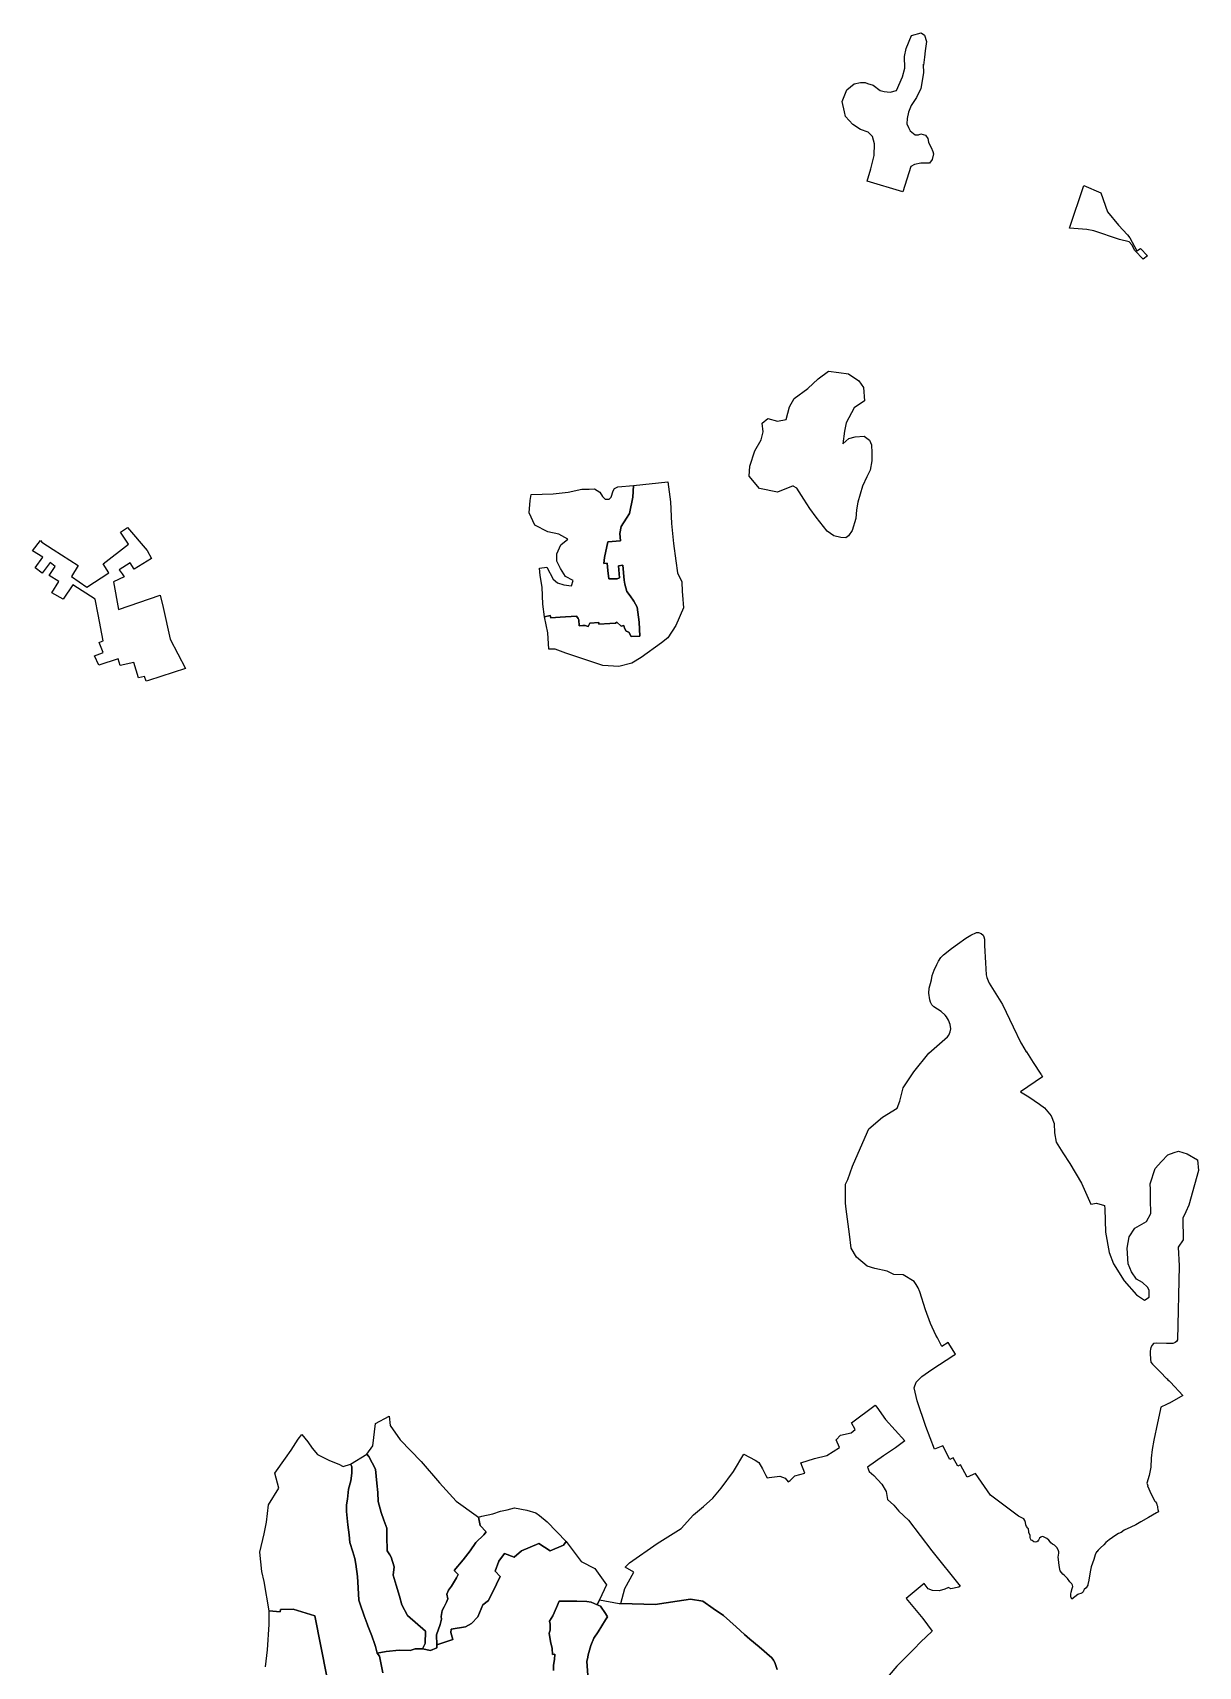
# Model space of a CAD drawing. Header units: inches. Extents: x 280195 to 293923, y 9098893 to 9120289.
# Drawn here: x 286596 to 289079, y 9116811 to 9120289 of the extents above; entities that cross this region are included whole.
import ezdxf

# ---------------------------------------------------------------- set-up
doc = ezdxf.new("R2010")
doc.units = ezdxf.units.IN
doc.header["$MEASUREMENT"] = 0
doc.layers.add('CIS', color=7, linetype='Continuous')

msp = doc.modelspace()

# ---------------------------------------------------------------- linework, layer by layer
at = {"layer": 'CIS'}
for points in [[(288374.0847, 9119973.5144), (288381.5924, 9119999.6948), (288389.0008, 9120028.0053), (288389.4415, 9120052.5846), (288384.9897, 9120068.4972), (288375.9409, 9120077.8635), (288359.4309, 9120083.261), (288343.7384, 9120093.817), (288327.6808, 9120110.566), (288325.4392, 9120120.959), (288320.6959, 9120142.9511), (288330.3796, 9120167.5574), (288346.5721, 9120180.2574), (288359.5897, 9120183.1149), (288369.7497, 9120183.1149), (288374.9431, 9120181.4951), (288386.6752, 9120177.8358), (288401.4436, 9120166.3493), (288410.4427, 9120163.84), (288422.9223, 9120162.958), (288436.5511, 9120166.5015), (288449.1714, 9120195.3481), (288454.177, 9120213.9465), (288453.4376, 9120238.5849), (288457.0755, 9120255.7829), (288468.4841, 9120283.097), (288488.6997, 9120289.3964), (288496.1679, 9120284.358), (288500.2227, 9120270.4621), (288497.4378, 9120250.3854), (288496.1678, 9120237.0505), (288493.7866, 9120219.9053), (288493.4692, 9120221.6516), (288493.9453, 9120203.5539), (288488.5477, 9120170.8515), (288478.7053, 9120151.1664), (288467.7515, 9120134.4977), (288461.719, 9120120.3689), (288459.4965, 9120106.5576), (288458.7028, 9120094.9688), (288462.1814, 9120087.1834), (288465.3703, 9120080.0463), (288476.3241, 9120071.6325), (288482.9916, 9120071.95), (288488.5478, 9120074.1725), (288498.2316, 9120071.4738), (288502.9941, 9120063.695), (288504.5816, 9120056.075), (288507.0264, 9120051.4496), (288510.4554, 9120044.9625), (288513.6585, 9120036.283), (288515.3766, 9120031.6275), (288512.2016, 9120019.0862), (288506.4012, 9120011.4553), (288488.5426, 9120011.2038), (288475.054, 9120008.7674), (288467.1281, 9120004.3606), (288449.7673, 9119950.5574), (288374.0847, 9119973.5144)], [(288804.9973, 9119873.1044), (288835.7552, 9119963.7244), (288871.4759, 9119948.2811), (288886.2926, 9119908.0644), (288909.576, 9119879.754), (288928.3614, 9119858.5872), (288933.7438, 9119852.7683), (288948.7873, 9119825.038), (288956.1357, 9119829.636), (288971.1829, 9119814.2685), (288961.8315, 9119807.1973), (288944.1306, 9119825.8846), (288937.569, 9119837.9497), (288931.854, 9119843.6647), (288911.823, 9119848.9612), (288856.7121, 9119867.1597), (288841.6838, 9119870.5464), (288804.9973, 9119873.1044)], [(288346.3197, 9119490.2586), (288328.963, 9119458.5085), (288325.788, 9119440.5169), (288321.9779, 9119413.6351), (288334.804, 9119425.1169), (288348.6481, 9119428.6635), (288367.7447, 9119430.2762), (288375.8203, 9119423.9734), (288378.5927, 9119421.8096), (288382.9583, 9119411.6231), (288384.0166, 9119394.5574), (288384.1489, 9119377.4918), (288380.0479, 9119357.7803), (288373.4333, 9119343.625), (288364.0997, 9119323.465), (288353.9397, 9119289.3866), (288351.2699, 9119273.3678), (288349.8853, 9119254.7249), (288341.8154, 9119229.5894), (288334.2468, 9119218.1708), (288328.454, 9119213.7144), (288317.8707, 9119214.3758), (288302.9217, 9119218.2123), (288288.5019, 9119227.7373), (288265.3999, 9119257.6107), (288252.1279, 9119275.8399), (288239.0044, 9119295.9482), (288224.3994, 9119319.655), (288216.1444, 9119323.8883), (288216.3562, 9119324.1), (288183.1243, 9119310.9766), (288144.8126, 9119318.8083), (288122.3759, 9119344.8433), (288124.2809, 9119366.2217), (288134.4409, 9119398.6068), (288148.1993, 9119422.1018), (288152.6443, 9119439.6702), (288150.1043, 9119457.8736), (288162.5926, 9119467.8219), (288183.1243, 9119462.3185), (288201.3277, 9119465.7053), (288208.5244, 9119492.5869), (288218.4727, 9119510.5787), (288247.6828, 9119531.7453), (288269.4845, 9119552.2771), (288291.2862, 9119568.3638), (288313.9346, 9119565.6121), (288334.4663, 9119562.8604), (288355.8447, 9119547.832), (288366.2164, 9119533.8621), (288368.5447, 9119505.287), (288346.3197, 9119490.2586)], [(287874.6813, 9119300.0653), (287867.9649, 9119265.1785), (287861.5911, 9119255.3321), (287850.231, 9119237.7828), (287847.0909, 9119222.999), (287848.6401, 9119207.2631), (287821.5833, 9119205.0615), (287818.6729, 9119191.5677), (287815.2333, 9119175.4281), (287814.7091, 9119171.9315), (287812.825, 9119159.3633), (287820.3765, 9119159.6362), (287821.5833, 9119143.9757), (287823.3031, 9119126.1163), (287841.1626, 9119126.3809), (287846.1896, 9119128.6298), (287844.2052, 9119154.2945), (287853.3531, 9119155.7167), (287856.4964, 9119123.5882), (287857.3923, 9119114.6671), (287862.1169, 9119099.0853), (287868.7786, 9119089.9), (287876.6058, 9119079.1077), (287884.2574, 9119065.9654), (287888.4687, 9119033.8292), (287889.7607, 9119004.582), (287871.134, 9119003.5236), (287866.3715, 9119012.8105), (287860.2818, 9119014.712), (287856.9614, 9119021.3321), (287855.4847, 9119026.7852), (287849.9672, 9119025.9074), (287840.6446, 9119033.7414), (287837.4726, 9119031.8605), (287825.4286, 9119031.2255), (287802.1452, 9119029.7439), (287802.1173, 9119033.5826), (287783.3378, 9119032.11), (287779.8261, 9119024.5501), (287773.5096, 9119027.1073), (287767.8986, 9119026.7998), (287760.6438, 9119026.4022), (287759.5987, 9119038.9436), (287758.4345, 9119042.2243), (287754.9023, 9119046.8149), (287720.242, 9119044.8305), (287700.3333, 9119043.0788), (287698.6783, 9119048.2039), (287686.3633, 9119045.1955), (287682.9767, 9119072.7123), (287681.7066, 9119108.2722), (287677.4733, 9119133.6723), (287675.7741, 9119149.1749), (287691.4442, 9119151.3368), (287705.2091, 9119125.3623), (287714.1388, 9119118.0863), (287727.6987, 9119113.7869), (287744.0008, 9119111.4579), (287747.5202, 9119122.9627), (287731.3367, 9119131.3154), (287720.4227, 9119148.1827), (287712.4851, 9119164.0577), (287713.1075, 9119179.6319), (287721.0841, 9119198.4536), (287736.105, 9119210.5075), (287717.055, 9119221.3025), (287693.9834, 9119226.5942), (287665.6199, 9119240.7759), (287653.9782, 9119267.0226), (287655.6716, 9119293.0577), (287658.4232, 9119305.7577), (287705.2017, 9119307.2394), (287737.1634, 9119311.261), (287766.3734, 9119316.9759), (287781.4255, 9119317.6387), (287793.2466, 9119318.1591), (287804.7234, 9119310.9569), (287810.2268, 9119301.4318), (287815.9418, 9119296.1402), (287824.6202, 9119296.3518), (287828.4302, 9119300.5852), (287833.0869, 9119313.9202), (287835.7605, 9119318.5641), (287842.8114, 9119322.5642), (287876.178, 9119324.8534), (287874.6813, 9119300.0653)], [(287966.4925, 9119164.7025), (287970.1306, 9119139.2363), (287979.391, 9119120.054), (287980.1062, 9119099.3136), (287980.3832, 9119091.2805), (287982.3676, 9119064.4913), (287966.1618, 9119027.119), (287949.2921, 9119000.5127), (287935.5255, 9118990.2965), (287892.7065, 9118958.5203), (287872.8803, 9118946.7492), (287844.7816, 9118939.6663), (287811.0528, 9118941.5607), (287732.0051, 9118967.9183), (287709.5791, 9118976.7081), (287695.9032, 9118976.8653), (287693.4395, 9119011.104), (287686.3633, 9119045.1955), (287698.6783, 9119048.2039), (287700.3333, 9119043.0788), (287720.242, 9119044.8305), (287754.9023, 9119046.8149), (287758.4345, 9119042.2243), (287759.5987, 9119038.9436), (287760.6438, 9119026.4022), (287767.8986, 9119026.7998), (287773.5096, 9119027.1073), (287779.8261, 9119024.5501), (287783.3378, 9119032.11), (287802.1173, 9119033.5826), (287802.1452, 9119029.7439), (287825.4286, 9119031.2255), (287837.4726, 9119031.8605), (287840.6446, 9119033.7414), (287849.9672, 9119025.9074), (287855.4847, 9119026.7852), (287856.9614, 9119021.3321), (287860.2818, 9119014.712), (287866.3715, 9119012.8105), (287871.134, 9119003.5236), (287889.7607, 9119004.582), (287888.4687, 9119033.8292), (287884.2574, 9119065.9654), (287876.6058, 9119079.1077), (287868.7786, 9119089.9), (287862.1169, 9119099.0853), (287857.3923, 9119114.6671), (287856.4964, 9119123.5882), (287853.3531, 9119155.7167), (287844.2052, 9119154.2945), (287846.1896, 9119128.6298), (287841.1626, 9119126.3809), (287823.3031, 9119126.1163), (287821.5833, 9119143.9757), (287820.3765, 9119159.6362), (287812.825, 9119159.3633), (287814.7091, 9119171.9315), (287815.2333, 9119175.4281), (287818.6729, 9119191.5677), (287821.5833, 9119205.0615), (287848.6401, 9119207.2631), (287847.0909, 9119222.999), (287850.231, 9119237.7828), (287861.5911, 9119255.3321), (287867.9649, 9119265.1785), (287874.6813, 9119300.0653), (287876.178, 9119324.8534), (287949.6253, 9119332.7133), (287955.2477, 9119290.0491), (287957.2321, 9119244.0777), (287961.5316, 9119201.4135), (287966.4925, 9119164.7025)], [(286849.5583, 9119169.7837), (286812.0834, 9119146.7793), (286804.1595, 9119160.7705), (286780.6776, 9119145.2262), (286786.5404, 9119136.7157), (286790.9303, 9119130.3433), (286768.0099, 9119119.7567), (286779.179, 9119061.1192), (286867.6823, 9119091.2817), (286874.4292, 9119065.4848), (286889.1136, 9118997.619), (286922.0543, 9118935.3095), (286842.9383, 9118910.0291), (286837.7669, 9118908.3766), (286834.1941, 9118918.2705), (286821.4781, 9118915.613), (286811.3341, 9118948.1156), (286782.5768, 9118941.6147), (286778.314, 9118955.7356), (286737.1294, 9118942.5439), (286727.9593, 9118962.6633), (286744.729, 9118969.0656), (286746.4052, 9118969.7056), (286737.6474, 9118990.7401), (286743.9313, 9118993.7166), (286746.1538, 9118994.6823), (286736.025, 9119050.4453), (286729.6438, 9119082.7359), (286681.9444, 9119113.5069), (286661.3069, 9119082.9473), (286637.0974, 9119096.4411), (286652.1353, 9119120.3406), (286631.1878, 9119133.6771), (286644.2852, 9119152.6807), (286633.152, 9119160.8875), (286616.3049, 9119138.3073), (286601.2892, 9119149.7322), (286617.8003, 9119172.2039), (286596.1304, 9119186.2632), (286612.6669, 9119208.0912), (286615.9742, 9119204.1225), (286639.7808, 9119188.9688), (286693.4327, 9119154.8177), (286679.1436, 9119131.362), (286711.8858, 9119108.8723), (286758.5187, 9119138.9687), (286746.2382, 9119157.9569), (286800.5214, 9119200.1538), (286783.5446, 9119225.4257), (286798.229, 9119235.3475), (286840.2978, 9119186.9288), (286849.5583, 9119169.7837)], [(288830.4326, 9117839.649), (288850.1591, 9117794.8264), (288862.3106, 9117796.5218), (288879.3763, 9117791.7593), (288879.9888, 9117785.022), (288881.8678, 9117735.0722), (288889.8053, 9117691.7466), (288898.735, 9117667.6033), (288921.4451, 9117631.4215), (288947.9035, 9117601.7881), (288965.1014, 9117590.5433), (288975.0232, 9117596.4964), (288975.0233, 9117611.71), (288971.1338, 9117617.9332), (288960.5815, 9117627.585), (288948.0137, 9117635.1918), (288936.9233, 9117650.8684), (288929.7795, 9117667.9341), (288928.192, 9117701.2716), (288931.7638, 9117725.0842), (288944.2092, 9117743.5169), (288969.0703, 9117758.0249), (288978.1983, 9117774.6937), (288977.8015, 9117804.8562), (288977.2966, 9117825.806), (288977.0077, 9117837.7969), (288987.7234, 9117870.7376), (289001.3067, 9117885.5195), (289014.7109, 9117900.1064), (289027.6672, 9117904.4252), (289037.3328, 9117907.6471), (289055.5891, 9117901.6939), (289078.031, 9117888.9547), (289079.4777, 9117866.4492), (289071.2094, 9117835.6913), (289058.9724, 9117792.6964), (289052.5087, 9117778.238), (289046.4047, 9117764.5844), (289047.1798, 9117718.6092), (289036.1521, 9117703.3992), (289038.9357, 9117663.3259), (289034.8067, 9117505.7163), (289032.9017, 9117502.6207), (289029.8061, 9117500.0013), (289028.5742, 9117499.529), (289024.8103, 9117498.0861), (289017.1274, 9117498.2496), (289011.8357, 9117498.3622), (288990.7535, 9117498.8108), (288984.086, 9117497.8582), (288980.9903, 9117494.5244), (288978.1328, 9117489.5238), (288977.4398, 9117485.7123), (288976.7042, 9117481.6657), (288977.1618, 9117473.4253), (288977.4398, 9117468.4227), (288977.6566, 9117464.5206), (288978.6091, 9117458.5675), (288981.7047, 9117453.805), (288998.6116, 9117436.66), (289011.8357, 9117423.6332), (289012.7725, 9117422.7105), (289014.566, 9117420.9436), (289017.1274, 9117418.2685), (289019.9288, 9117415.3425), (289046.713, 9117387.368), (289018.1379, 9117371.1754), (289017.1274, 9117370.6809), (289011.8357, 9117368.0915), (288999.8742, 9117362.2382), (288999.1517, 9117358.9078), (288989.7263, 9117315.4621), (288987.5736, 9117305.5402), (288984.656, 9117292.0914), (288981.0808, 9117272.5137), (288978.8766, 9117253.5581), (288977.995, 9117234.6024), (288977.3658, 9117231.4566), (288974.4683, 9117216.9691), (288969.9345, 9117200.4825), (288971.6386, 9117195.7961), (288971.382, 9117194.8719), (288979.1757, 9117177.0734), (288983.6602, 9117167.7354), (288986.4146, 9117163.1446), (288988.4138, 9117160.59), (288990.0435, 9117157.9417), (288991.2677, 9117154.7065), (288992.2296, 9117151.6896), (288992.7979, 9117148.6729), (288993.41, 9117144.6068), (288994.7986, 9117139.8552), (288990.5122, 9117137.6327), (288973.2084, 9117127.7902), (288956.6984, 9117118.4239), (288946.3796, 9117111.9151), (288935.3154, 9117106.924), (288921.2804, 9117100.5927), (288915.2862, 9117095.5976), (288909.0979, 9117093.6701), (288901.4261, 9117088.7672), (288896.3944, 9117085.2741), (288889.1949, 9117080.2762), (288882.675, 9117074.6155), (288877.823, 9117069.6118), (288870.8338, 9117062.6475), (288865.939, 9117058.2819), (288862.8962, 9117054.3131), (288862.835, 9117054.1855), (288859.7212, 9117047.6985), (288856.5462, 9117038.3058), (288851.3869, 9117022.6954), (288849.7993, 9117015.6839), (288848.4764, 9117007.2172), (288846.3597, 9116993.8557), (288844.2108, 9116984.829), (288843.91, 9116983.5657), (288840.7927, 9116977.4467), (288836.4258, 9116974.1153), (288835.1546, 9116971.5998), (288834.3846, 9116969.4298), (288832.0538, 9116967.4057), (288828.9869, 9116965.5656), (288824.4479, 9116964.2775), (288822.7448, 9116963.6783), (288809.9951, 9116953.9517), (288808.2489, 9116957.1267), (288808.1123, 9116958.6968), (288807.6138, 9116964.4292), (288808.2488, 9116968.2393), (288810.9476, 9116976.1767), (288812.0589, 9116980.7805), (288811.7413, 9116983.4792), (288809.9951, 9116986.178), (288805.3913, 9116990.623), (288800.9463, 9116997.4492), (288797.7713, 9117000.4655), (288793.4851, 9117004.4343), (288790.4688, 9117006.498), (288785.0713, 9117014.118), (288784.3976, 9117017.3511), (288782.8488, 9117025.5481), (288781.7375, 9117037.7718), (288780.9438, 9117043.0106), (288781.2613, 9117047.1381), (288782.5313, 9117051.4244), (288782.3726, 9117053.1706), (288782.068, 9117054.1855), (288781.42, 9117056.3456), (288778.4038, 9117062.8544), (288776.4988, 9117065.2356), (288772.6888, 9117068.5695), (288768.5613, 9117070.7919), (288765.3863, 9117073.3319), (288763.64, 9117076.0307), (288760.9413, 9117079.2057), (288756.8137, 9117083.0157), (288752.4224, 9117085.2741), (288751.2575, 9117085.8732), (288748.2412, 9117086.8257), (288745.4923, 9117086.1131), (288743.955, 9117085.7144), (288741.4151, 9117083.1743), (288738.875, 9117079.0469), (288737.4197, 9117076.8773), (288735.0914, 9117075.5015), (288732.0223, 9117075.184), (288728.7414, 9117075.9248), (288725.7781, 9117078.2532), (288723.3439, 9117079.5232), (288721.9681, 9117082.0632), (288721.333, 9117085.2382), (288720.9097, 9117089.2598), (288718.7137, 9117095.7157), (288718.0522, 9117098.679), (288717.9464, 9117101.9599), (288717.523, 9117103.3357), (288716.414, 9117104.8354), (288713.1574, 9117108.5745), (288712.2049, 9117111.5906), (288711.5699, 9117116.9882), (288709.8237, 9117121.2745), (288707.6011, 9117124.4494), (288704.9024, 9117126.3545), (288700.9336, 9117127.9421), (288696.4886, 9117130.482), (288676.1686, 9117144.9283), (288636.9655, 9117174.9834), (288604.5868, 9117221.1558), (288587.2209, 9117213.12), (288572.7044, 9117239.5444), (288566.7513, 9117236.7662), (288557.2378, 9117254.3287), (288550.2743, 9117250.7821), (288535.1864, 9117280.1844), (288517.4064, 9117272.9878), (288498.6377, 9117321.0209), (288480.4477, 9117375.9221), (288474.1637, 9117403.3726), (288478.1325, 9117415.9404), (288490.3695, 9117427.8466), (288511.8669, 9117442.3988), (288558.5296, 9117473.4294), (288562.1908, 9117475.5908), (288546.3889, 9117499.8717), (288532.9807, 9117491.9421), (288523.636, 9117510.054), (288520.461, 9117515.769), (288508.9068, 9117540.624), (288498.2359, 9117569.7441), (288486.4884, 9117607.8442), (288482.6784, 9117616.7341), (288478.5509, 9117623.7194), (288474.1059, 9117629.7518), (288450.8389, 9117643.911), (288431.1093, 9117644.9642), (288416.4249, 9117652.1079), (288390.2311, 9117658.0611), (288373.9592, 9117662.4267), (288350.9404, 9117681.8736), (288339.8279, 9117700.9237), (288336.256, 9117730.6893), (288329.3256, 9117783.7396), (288327.7229, 9117796.6221), (288327.9835, 9117837.4), (288332.746, 9117847.4542), (288342.8002, 9117875.5001), (288359.7336, 9117914.6585), (288377.7253, 9117955.4044), (288406.3003, 9117980.2753), (288437.5212, 9117999.3254), (288443.8712, 9118014.1421), (288450.7504, 9118042.1879), (288473.5046, 9118076.5839), (288505.2547, 9118116.2713), (288545.2206, 9118150.8184), (288547.9088, 9118154.4789), (288550.7663, 9118161.7814), (288552.1422, 9118168.3431), (288550.9781, 9118177.0215), (288547.2738, 9118186.864), (288542.6172, 9118193.849), (288540.2888, 9118197.4473), (288531.7163, 9118205.1732), (288516.2646, 9118214.91), (288511.9254, 9118219.1432), (288508.7504, 9118224.8582), (288507.6921, 9118229.6207), (288505.5754, 9118244.3316), (288506.2104, 9118254.7033), (288508.7504, 9118264.8633), (288510.8671, 9118272.4833), (288512.7721, 9118281.4792), (288517.0054, 9118292.8034), (288522.7205, 9118304.9742), (288526.213, 9118312.2768), (288530.8696, 9118319.8967), (288536.5847, 9118325.6118), (288553.4122, 9118338.9468), (288566.5355, 9118348.366), (288584.3156, 9118361.3835), (288594.7931, 9118367.7335), (288606.5406, 9118373.131), (288611.409, 9118373.3427), (288617.124, 9118370.9085), (288620.9341, 9118367.416), (288622.6273, 9118363.9235), (288623.5799, 9118359.0552), (288624.2148, 9118345.6143), (288626.1198, 9118308.5726), (288627.3898, 9118282.7492), (288628.554, 9118277.2458), (288632.8932, 9118266.8741), (288633.9515, 9118265.075), (288662.3149, 9118219.884), (288685.1749, 9118172.4706), (288701.5001, 9118138.3179), (288702.4258, 9118136.3814), (288713.0226, 9118119.1357), (288713.2208, 9118118.813), (288727.4025, 9118096.6939), (288743.9446, 9118071.45), (288744.3384, 9118070.849), (288747.7225, 9118065.6846), (288700.7866, 9118034.1181), (288718.0542, 9118023.5482), (288741.1356, 9118007.9905), (288752.0497, 9117999.7222), (288765.6096, 9117983.1857), (288772.5549, 9117966.6493), (288772.8857, 9117946.8055), (288776.5237, 9117926.6309), (288791.0758, 9117903.8106), (288805.9586, 9117881.6517), (288830.4326, 9117839.649)], [(287457.1983, 9116850.1454), (287443.4399, 9116844.007), (287426.6445, 9116848.1793), (287432.2007, 9116859.0272), (287433.0046, 9116885.3826), (287394.8944, 9116919.0878), (287382.7235, 9116941.842), (287377.6964, 9116960.0983), (287370.2881, 9116983.3817), (287364.4672, 9117004.813), (287366.0547, 9117022.8047), (287359.9693, 9117043.1776), (287356.8246, 9117048.0376), (287351.2381, 9117056.6714), (287350.4443, 9117087.8923), (287350.4443, 9117104.5611), (287344.3589, 9117121.4944), (287338.2734, 9117137.8986), (287331.9234, 9117161.4466), (287331.1297, 9117180.4966), (287329.2776, 9117200.605), (287326.6318, 9117230.7676), (287312.3442, 9117257.226), (287307.8463, 9117262.253), (287320.9773, 9117280.0909), (287326.2688, 9117327.7159), (287355.3731, 9117343.591), (287358.0189, 9117323.0857), (287379.1856, 9117292.6586), (287423.5034, 9117247.0179), (287462.5295, 9117201.3772), (287498.2483, 9117162.3511), (287540.9316, 9117131.6296), (287546.1424, 9117127.8791), (287549.4762, 9117110.5753), (287562.4937, 9117096.7641), (287557.0962, 9117090.2552), (287540.1099, 9117074.3802), (287527.8861, 9117056.4414), (287513.1224, 9117037.5501), (287494.0723, 9117014.8488), (287502.4861, 9117005.8001), (287499.0729, 9116999.2913), (287488.2779, 9116981.035), (287481.9279, 9116972.78), (287478.7529, 9116964.0487), (287480.4992, 9116954.0475), (287477.8004, 9116947.2212), (287472.9598, 9116937.6248), (287468.7517, 9116929.2824), (287466.6879, 9116916.5824), (287467.1642, 9116911.0261), (287464.3067, 9116899.7549), (287456.6866, 9116877.8473), (287457.3349, 9116856.1779), (287457.1983, 9116850.1454)], [(287411.034, 9116848.1793), (287400.4507, 9116843.946), (287376.9027, 9116845.2689), (287349.386, 9116842.0939), (287330.1375, 9116838.5693), (287326.5392, 9116852.9628), (287324.953, 9116857.3337), (287318.3958, 9116875.4022), (287317.0141, 9116879.2095), (287310.3483, 9116896.985), (287308.7591, 9116901.2229), (287302.5257, 9116918.2234), (287301.7741, 9116920.2729), (287294.6602, 9116940.7776), (287294.6554, 9116940.7915), (287290.979, 9116951.388), (287289.5943, 9116978.0637), (287288.3729, 9117001.5927), (287284.4959, 9117028.0477), (287282.7505, 9117039.9574), (287278.2552, 9117054.5677), (287272.1672, 9117074.3533), (287270.3241, 9117090.3098), (287267.8597, 9117111.645), (287264.5868, 9117139.9799), (287265.0631, 9117154.5851), (287267.1268, 9117166.8088), (287268.8731, 9117187.6051), (287273.7944, 9117205.8614), (287276.3344, 9117221.5777), (287275.8581, 9117236.1827), (287273.3181, 9117241.2627), (287307.8463, 9117262.253), (287312.3442, 9117257.226), (287326.6318, 9117230.7676), (287329.2776, 9117200.605), (287331.1297, 9117180.4966), (287331.9234, 9117161.4466), (287338.2734, 9117137.8986), (287344.3589, 9117121.4944), (287350.4443, 9117104.5611), (287350.4443, 9117087.8923), (287351.2381, 9117056.6714), (287356.8246, 9117048.0376), (287359.9693, 9117043.1776), (287366.0547, 9117022.8047), (287364.4672, 9117004.813), (287370.2881, 9116983.3817), (287377.6964, 9116960.0983), (287382.7235, 9116941.842), (287394.8944, 9116919.0878), (287433.0046, 9116885.3826), (287432.2007, 9116859.0272), (287426.6445, 9116848.1793), (287411.034, 9116848.1793)], [(287732.5418, 9117076.735), (287727.2501, 9117068.5329), (287698.9396, 9117056.362), (287674.3333, 9117071.9725), (287637.5562, 9117056.362), (287621.6811, 9117042.8683), (287601.5729, 9117051.0704), (287589.4019, 9117034.4016), (287581.4644, 9117012.9702), (287592.3123, 9117002.1224), (287584.1102, 9116985.4536), (287567.2827, 9116951.1106), (287555.3764, 9116941.321), (287551.9274, 9116932.9568), (287544.7931, 9116915.6564), (287531.0347, 9116901.898), (287518.0701, 9116894.7541), (287487.9075, 9116889.9918), (287486.8492, 9116882.3188), (287491.0825, 9116867.5021), (287457.3349, 9116856.1779), (287456.6866, 9116877.8473), (287464.3067, 9116899.7549), (287467.1642, 9116911.0261), (287466.6879, 9116916.5824), (287468.7517, 9116929.2824), (287472.9598, 9116937.6248), (287477.8004, 9116947.2212), (287480.4992, 9116954.0475), (287478.7529, 9116964.0487), (287481.9279, 9116972.78), (287488.2779, 9116981.035), (287499.0729, 9116999.2913), (287502.4861, 9117005.8001), (287494.0723, 9117014.8488), (287513.1224, 9117037.5501), (287527.8861, 9117056.4414), (287540.1099, 9117074.3802), (287557.0962, 9117090.2552), (287562.4937, 9117096.7641), (287549.4762, 9117110.5753), (287546.1424, 9117127.8791), (287553.1274, 9117130.1016), (287576.6225, 9117135.0228), (287592.9738, 9117141.0552), (287606.7851, 9117143.7541), (287622.3426, 9117148.358), (287648.695, 9117143.2778), (287668.3802, 9117137.5628), (287676.0002, 9117132.0066), (287692.1927, 9117118.5128), (287732.5418, 9117076.735)]]:
    msp.add_lwpolyline(points, close=True, dxfattribs=at)
for points in [[(288182.1617, 9116803.4906), (288177.2933, 9116818.7307), (288174.1501, 9116823.5976), (288170.7317, 9116828.8907), (288143.6383, 9116851.7507), (288124.1649, 9116868.4724), (288112.8683, 9116878.7047), (288094.9548, 9116894.9308), (288068.0731, 9116918.8492), (288046.085, 9116933.999), (288023.8347, 9116949.3293), (287997.588, 9116953.351), (287969.2246, 9116949.3293), (287922.0228, 9116942.3443), (287849.2084, 9116944.138), (287857.899, 9116976.1351), (287876.5131, 9117010.8075), (287858.3228, 9117021.7216), (287867.914, 9117031.3128), (287926.4531, 9117071.9926), (287977.3856, 9117104.4042), (288004.1747, 9117132.8468), (288025.1654, 9117151.1291), (288045.1852, 9117168.5657), (288063.0446, 9117190.0631), (288089.3927, 9117225.2307), (288111.3013, 9117262.5335), (288135.225, 9117249.2559), (288143.1625, 9117244.758), (288150.8355, 9117230.9996), (288157.9792, 9117217.2412), (288160.8853, 9117211.6933), (288164.8937, 9117212.7543), (288187.9125, 9117215.5326), (288199.025, 9117211.5637), (288205.7719, 9117203.6262), (288210.1375, 9117206.4042), (288220.0594, 9117216.3262), (288240.8955, 9117222.1471), (288232.9579, 9117243.9752), (288261.4006, 9117253.2358), (288287.859, 9117259.1888), (288314.9789, 9117276.3868), (288307.7028, 9117292.9233), (288316.9631, 9117302.8451), (288340.1143, 9117308.1368), (288348.7133, 9117314.7514), (288340.7758, 9117329.3035), (288391.0467, 9117367.0067), (288394.354, 9117362.3765), (288412.8749, 9117335.9181), (288453.8854, 9117290.9389), (288434.0416, 9117275.7253), (288408.9061, 9117258.5274), (288374.5102, 9117234.7148), (288378.479, 9117225.4544), (288388.4009, 9117216.8554), (288388.4009, 9117216.8554), (288404.9374, 9117198.3346), (288414.1978, 9117183.121), (288417.1391, 9117165.5305), (288431.1091, 9117154.1005), (288441.1104, 9117140.9242), (288461.7612, 9117122.0671), (288512.0321, 9117056.4503), (288572.0926, 9116981.3085), (288569.1822, 9116978.9273), (288552.2489, 9116975.7522), (288546.9572, 9116978.3981), (288539.5487, 9116974.9585), (288527.1134, 9116971.5189), (288512.8259, 9116972.0481), (288503.5654, 9116975.4877), (288495.0987, 9116987.1294), (288457.0406, 9116954.9263), (288492.8087, 9116912.0957), (288512.3878, 9116885.3727), (288487.8867, 9116861.8003), (288474.1463, 9116848.0599), (288438.9916, 9116812.9051), (288437.2286, 9116810.8469), (288404.2447, 9116772.3369)], [(287222.4871, 9116788.7394), (287197.4575, 9116918.1474), (287151.4331, 9116931.9719), (287123.8106, 9116931.7206), (287123.4799, 9116926.7596), (287099.998, 9116928.4133), (287089.0884, 9116991.4427), (287084.22, 9117012.6094), (287079.775, 9117053.6728), (287089.3, 9117092.6195), (287094.1684, 9117117.3846), (287098.6134, 9117154.638), (287120.8384, 9117190.198), (287111.7367, 9117221.7364), (287135.0201, 9117253.9098), (287146.6617, 9117270.6315), (287161.4785, 9117294.1266), (287169.3366, 9117304.1279), (287182.5129, 9117288.8877), (287191.8792, 9117275.2353), (287202.833, 9117261.7415), (287228.3918, 9117249.2002), (287248.2355, 9117241.4215), (287248.2355, 9117241.4215), (287257.9193, 9117235.8652), (287273.3181, 9117241.2627), (287275.8581, 9117236.1827), (287276.3344, 9117221.5777), (287273.7944, 9117205.8614), (287268.8731, 9117187.6051), (287267.1268, 9117166.8088), (287265.0631, 9117154.5851), (287264.5868, 9117139.9799), (287267.8597, 9117111.645), (287270.3241, 9117090.3098), (287272.1672, 9117074.3533), (287278.2552, 9117054.5677), (287282.7505, 9117039.9574), (287284.4959, 9117028.0477), (287288.3729, 9117001.5927), (287289.5943, 9116978.0637), (287290.979, 9116951.388), (287294.6554, 9116940.7915), (287294.6602, 9116940.7776), (287301.7741, 9116920.2729), (287302.5257, 9116918.2234), (287308.7591, 9116901.2229), (287310.3483, 9116896.985), (287317.0141, 9116879.2095), (287318.3958, 9116875.4022), (287324.953, 9116857.3337), (287326.5392, 9116852.9628), (287330.1375, 9116838.5693), (287335.3252, 9116832.495), (287342.204, 9116796.8326)], [(287342.204, 9116796.8325), (287335.3252, 9116832.4948), (287330.1375, 9116838.5691), (287349.386, 9116842.0937), (287376.9027, 9116845.2686), (287400.4507, 9116843.9458), (287411.034, 9116848.1791), (287426.6445, 9116848.1792), (287443.4399, 9116844.007), (287457.1983, 9116850.1454), (287457.3349, 9116856.1779), (287491.0825, 9116867.5021), (287486.8492, 9116882.3188), (287487.9075, 9116889.9918), (287518.0701, 9116894.7541), (287531.0347, 9116901.898), (287544.7931, 9116915.6564), (287551.9274, 9116932.9568), (287555.3764, 9116941.321), (287567.2827, 9116951.1106), (287584.1102, 9116985.4536), (287592.3123, 9117002.1224), (287581.4644, 9117012.9702), (287589.4019, 9117034.4016), (287601.5729, 9117051.0704), (287621.6811, 9117042.8683), (287637.5562, 9117056.362), (287674.3333, 9117071.9725), (287698.9396, 9117056.362), (287727.2501, 9117068.5329), (287732.5418, 9117076.735), (287732.5418, 9117076.735), (287764.8638, 9117034.1315), (287793.968, 9117018.7856), (287818.3097, 9116984.1251), (287798.9174, 9116941.7004), (287786.0801, 9116947.2909), (287776.8726, 9116948.7196), (287755.4413, 9116949.6721), (287717.4515, 9116949.3754), (287711.9437, 9116935.5434), (287704.0062, 9116918.2396), (287697.3387, 9116906.492), (287698.7674, 9116900.3008), (287698.9262, 9116887.9183), (287696.2274, 9116880.9332), (287698.9904, 9116863.7845), (287702.6826, 9116848.3193), (287703.8632, 9116836.0491), (287708.5835, 9116836.3178), (287707.6573, 9116825.073), (287705.9376, 9116813.0344), (287705.9376, 9116801.525)], [(287705.9376, 9116801.525), (287705.9376, 9116813.0344), (287707.6573, 9116825.073), (287708.5835, 9116836.3178), (287703.8632, 9116836.0491), (287702.6826, 9116848.3193), (287698.9904, 9116863.7845), (287696.2274, 9116880.9332), (287698.9262, 9116887.9183), (287698.7674, 9116900.3008), (287697.3387, 9116906.492), (287704.0062, 9116918.2396), (287711.9437, 9116935.5434), (287717.4515, 9116949.3754), (287755.4413, 9116949.6721), (287776.8726, 9116948.7196), (287786.0801, 9116947.2909), (287805.7651, 9116938.7184), (287816.2426, 9116922.8432), (287821.0128, 9116916.333), (287816.5727, 9116909.2752), (287800.5579, 9116883.8179), (287791.593, 9116870.6343), (287785.2649, 9116855.0778), (287785.2649, 9116855.0778), (287779.7278, 9116835.0389), (287778.5723, 9116829.839), (287776.5638, 9116820.8007), (287779.5713, 9116781.873)], [(287779.5713, 9116781.873), (287776.5638, 9116820.8007), (287778.5723, 9116829.839), (287779.7278, 9116835.0389), (287785.2649, 9116855.0778), (287791.593, 9116870.6343), (287800.5579, 9116883.8179), (287816.5727, 9116909.2752), (287821.0128, 9116916.333), (287816.2426, 9116922.8432), (287805.7651, 9116938.7184), (287798.9174, 9116941.7004), (287803.713, 9116952.1917), (287845.6009, 9116944.432), (287849.2084, 9116944.138), (287922.0228, 9116942.3443), (287969.2246, 9116949.3293), (287997.588, 9116953.351), (288023.8347, 9116949.3293), (288023.8347, 9116949.3293), (288046.085, 9116933.999), (288068.0731, 9116918.8492), (288094.9548, 9116894.9308), (288112.8683, 9116878.7047), (288124.1649, 9116868.4724), (288143.6383, 9116851.7507), (288170.7317, 9116828.8907), (288174.1501, 9116823.5976), (288177.2933, 9116818.7307), (288182.1617, 9116803.4906)], [(287092.3974, 9116809.4645), (287096.6025, 9116846.0174), (287100.1744, 9116899.9925), (287099.998, 9116928.4133), (287123.4799, 9116926.7596), (287123.8106, 9116931.7206), (287151.4331, 9116931.9719), (287151.4331, 9116931.9719), (287197.4575, 9116918.1474), (287222.4871, 9116788.7394)]]:
    msp.add_lwpolyline(points, dxfattribs=at)

doc.saveas('drawing.dxf')
